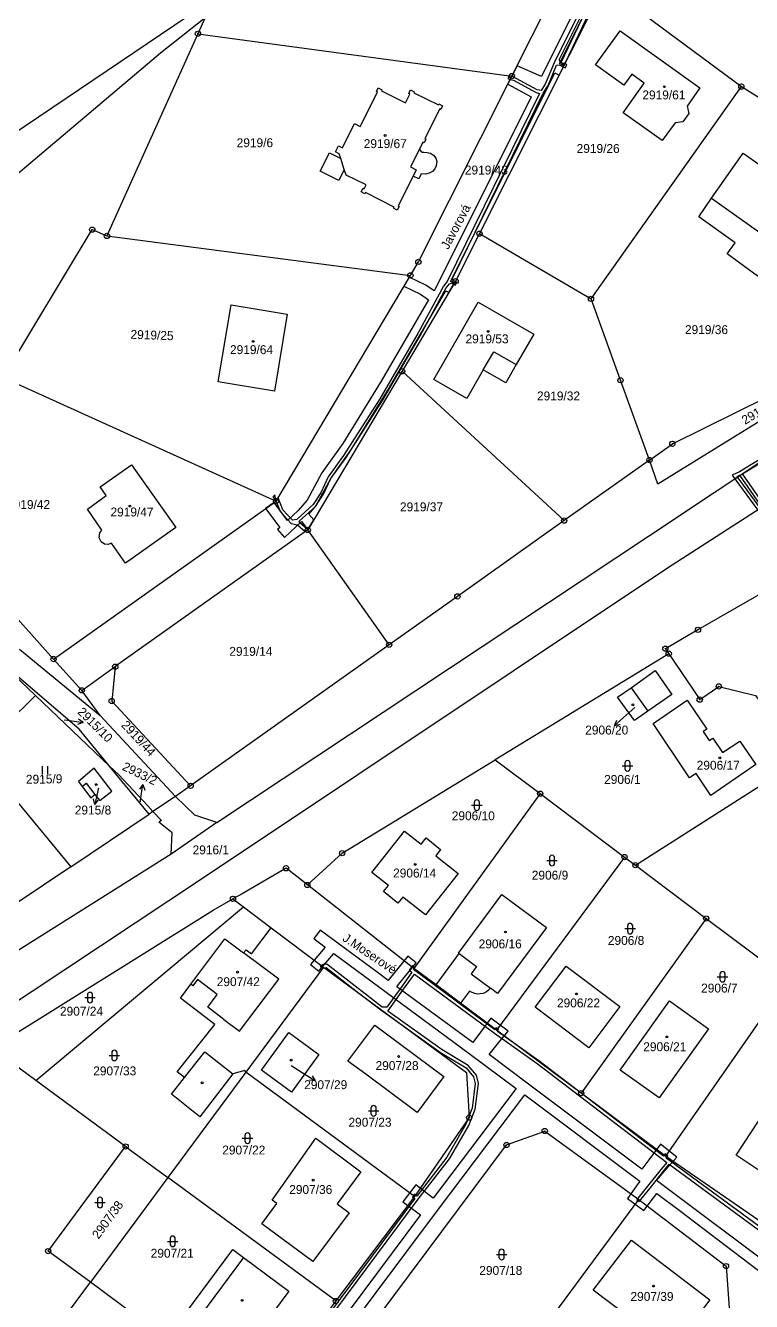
# Model space of a CAD drawing. Extents: x -784124 to -780570, y -980818 to -976926.
# Drawn here: x -783060.5 to -782922, y -978603 to -978359.6 of the extents above; entities that cross this region are included whole.
import ezdxf
from ezdxf.enums import TextEntityAlignment as Align

# ---------------------------------------------------------------- set-up
doc = ezdxf.new("R2010")
doc.units = 0
doc.header["$LTSCALE"] = 3.138375
doc.header["$MEASUREMENT"] = 0
doc.linetypes.add('0_051C', pattern=[0])
doc.linetypes.add('2_6_59_2', pattern=[0])
for name, color, linetype in [('1', 7, 'CONTINUOUS'), ('1008', 1, 'CONTINUOUS'), ('1029', 1, 'CONTINUOUS'), ('105', 1, 'CONTINUOUS'), ('18', 1, 'CONTINUOUS'), ('21800', 1, 'CONTINUOUS'), ('21900', 1, 'CONTINUOUS'), ('23700', 1, 'CONTINUOUS'), ('306', 1, 'CONTINUOUS'), ('316', 1, 'CONTINUOUS'), ('402', 1, 'CONTINUOUS'), ('404', 1, 'CONTINUOUS'), ('60502', 1, 'CONTINUOUS')]:
    doc.layers.add(name, color=color, linetype=linetype)

# ---------------------------------------------------------------- blocks, each defined once
blk = doc.blocks.new('4_02$0')
at = {"layer": '404', "color": 255, "linetype": 'Continuous'}
blk.add_circle((-0.01, 0), 0.175, dxfattribs=at)
blk = doc.blocks.new('1029$1')
at = {"layer": '1029', "color": 6, "linetype": 'Continuous'}
for p, q in [((0, 3), (-0.5, 2)), ((0, 0), (0, 3)), ((0, 3), (0.5, 2))]:
    blk.add_line(p, q, dxfattribs=at)
blk = doc.blocks.new('3_16$5')
at = {"layer": '316', "color": 255, "linetype": 'Continuous'}
for p, q in [((-1, 1), (1, 1)), ((-0.5, 1.5), (-0.5, 0.5)), ((0.5, 0.5), (0.5, 1.5))]:
    blk.add_line(p, q, dxfattribs=at)
for centre, start, end in [((0, 1.5), 0, 180), ((0, 0.5), 180, 359.9879)]:
    blk.add_arc(centre, 0.5, start, end, dxfattribs=at)
blk = doc.blocks.new('3_06$4')
at = {"layer": '306', "color": 255, "linetype": 'Continuous'}
for p, q in [((-0.51, 0), (-0.51, 1.5)), ((0.49, 0), (0.49, 1.5))]:
    blk.add_line(p, q, dxfattribs=at)
blk = doc.blocks.new('$17')
at = {"layer": '1', "color": 254, "linetype": 'Continuous'}
for points in [[(0.955, 73.475), (-6.735, 68.785), (-8.095, 68.135), (-0.405, 57.685)], [(-1.105, -76.545), (-20.735, -62.125), (-20.415, -61.735), (-20.875, -61.355), (-21.215, -61.765), (-45.005, -43.585), (-52.925, -37.995), (-52.695, -37.635), (-53.205, -37.315), (-53.405, -37.645), (-68.925, -26.165), (-68.665, -25.805), (-69.155, -25.455), (-69.745, -26.305), (-69.245, -26.675), (-71.185, -29.385), (-74.055, -33.365), (-74.905, -33.335), (-76.985, -31.725), (-85.455, -25.155), (-86.215, -25.215), (-86.755, -25.525), (-86.265, -25.935), (-85.635, -25.775), (-80.505, -29.755), (-75.205, -33.865), (-63.815, -41.975), (-58.885, -44.925), (-57.485, -46.625), (-57.155, -47.935), (-57.745, -52.635), (-58.945, -55.645), (-62.565, -61.945), (-68.325, -69.395), (-68.765, -69.045), (-69.135, -69.515), (-68.685, -69.875), (-98.135, -109.425)], [(1.465, 57.495), (-6.165, 68.435), (1.275, 72.975)], [(-97.825, -110.005), (-68.035, -70.005), (-62.065, -62.285), (-58.405, -55.905), (-57.165, -52.795), (-56.555, -47.895), (-56.945, -46.345), (-58.485, -44.465), (-63.495, -41.475), (-73.835, -34.105), (-73.525, -33.665), (-70.665, -29.685), (-68.755, -27.035), (-53.505, -38.315), (-45.365, -44.065), (-20.615, -62.975), (-21.675, -64.285), (-24.265, -67.505), (-26.305, -70.035), (-25.835, -70.405), (-23.785, -67.865), (-21.205, -64.655), (-20.125, -63.315), (-1.205, -77.225)]]:
    blk.add_lwpolyline(points, dxfattribs=at)
blk.add_lwpolyline([(-6.695, 68.145), (0.375, 58.005), (-0.025, 58.165), (-7.175, 67.915), (-6.695, 68.145)], close=True, dxfattribs=at)
blk = doc.blocks.new('1_05$19')
at = {"layer": '105', "color": 3, "linetype": 'Continuous'}
for radius in [0.5, 0.0303]:
    blk.add_circle((0, 0), radius, dxfattribs=at)

msp = doc.modelspace()

# ---------------------------------------------------------------- linework, layer by layer
at = {"layer": '1029', "color": 255, "linetype": 'Continuous'}
for p, q in [((-782944.26, -978489.67), (-782945.87, -978491.12)), ((-783053.14, -978492.02), (-783052.5, -978492.11)), ((-783046.63, -978505.06), (-783046.67, -978505.22)), ((-783038.62, -978507.69), (-783038.57, -978507.32)), ((-783009.85, -978557.96), (-783007.75, -978559.28))]:
    msp.add_line(p, q, dxfattribs=at)
at = {"layer": '21800', "color": 255, "linetype": 'Continuous'}
for p, q in [((-782941.64, -978456.98), (-782812.59, -978371.22)), ((-782937.99, -978463.05), (-782807.48, -978378.7)), ((-782999.69, -978387), (-783000.35, -978384.95)), ((-782985.34, -978383.16), (-782987.03, -978386.54)), ((-782987.03, -978386.54), (-782985.97, -978387.07)), ((-782985.97, -978387.07), (-782986.57, -978388.27)), ((-782929.63, -978392.5), (-782917.53, -978401.06)), ((-782973.17, -978425.24), (-782971.17, -978421.78)), ((-782971.17, -978421.78), (-782966.87, -978424.24)), ((-783024, -978511.61), (-782941.64, -978456.98)), ((-783026.6, -978522.1), (-782937.99, -978463.05)), ((-782944.94, -978485.89), (-782941.77, -978490.38)), ((-783049.75, -978504.74), (-783048.97, -978504.13)), ((-783048.97, -978504.13), (-783047.34, -978506.26)), ((-783028.22, -978510.18), (-783031.9, -978506.64)), ((-783032.55, -978513.57), (-783035.1, -978511.53)), ((-783024, -978511.61), (-783032.73, -978517.62)), ((-783024, -978511.61), (-783028.22, -978510.18)), ((-783032.73, -978517.62), (-783032.55, -978513.57)), ((-783032.73, -978517.62), (-783071.22, -978541.82)), ((-783066.65, -978548.63), (-783026.6, -978522.1)), ((-783012.22, -978541.52), (-783018.93, -978536.47)), ((-782977.76, -978536.63), (-782974.45, -978539.08)), ((-782974.45, -978539.08), (-782975.48, -978540.48)), ((-782975.48, -978540.48), (-782971.78, -978543.2)), ((-783028.61, -978542.79), (-783029, -978542.48)), ((-783027.69, -978541.59), (-783028.61, -978542.79)), ((-783023.94, -978544.42), (-783027.69, -978541.59)), ((-783019.68, -978551.39), (-783012.22, -978541.52)), ((-783025.74, -978546.86), (-783023.94, -978544.42)), ((-783022.66, -978549.18), (-783025.74, -978546.86)), ((-783022.66, -978549.18), (-783019.68, -978551.39)), ((-783030.18, -978560.26), (-783026.33, -978555.37)), ((-783026.33, -978555.37), (-783020.99, -978559.58)), ((-783018.93, -978594.6), (-783027.17, -978605.67))]:
    msp.add_line(p, q, dxfattribs=at)
msp.add_lwpolyline([(-783036.22, -978509.53), (-783034.61, -978511.25), (-783035.1, -978511.53)], dxfattribs=at)
at = {"layer": '21900', "color": 3, "linetype": 'Continuous'}
for p, q in [((-782967.72, -978369.2), (-782957.77, -978349.42)), ((-782950.06, -978351.81), (-782973.89, -978399.26)), ((-782950.06, -978351.81), (-782923.91, -978371.21)), ((-783026.24, -978358.05), (-783027.63, -978361.13)), ((-783027.63, -978361.13), (-783045, -978399.7)), ((-783027.63, -978361.13), (-782967.72, -978369.2)), ((-782952.6, -978411.7), (-782923.91, -978371.21)), ((-782923.91, -978371.21), (-782911.93, -978378.72)), ((-783045, -978399.7), (-782987.08, -978407.22)), ((-782973.89, -978399.26), (-782952.6, -978411.7)), ((-783012.71, -978450.28), (-782987.08, -978407.22)), ((-782894.61, -978419.11), (-782939.84, -978447.06)), ((-783064.8, -978426.7), (-783012.71, -978450.28)), ((-782988.67, -978425.52), (-783006.67, -978455.79)), ((-782988.67, -978425.52), (-782957.74, -978454.01)), ((-782941.44, -978442.45), (-782957.74, -978454.01)), ((-782939.84, -978447.06), (-782941.44, -978442.45)), ((-783055.19, -978480.43), (-783012.71, -978450.28)), ((-783006.67, -978455.79), (-783043.41, -978481.87)), ((-782991.12, -978477.7), (-783006.67, -978455.79)), ((-782991.12, -978477.7), (-783029.02, -978504.6)), ((-783061.66, -978478.54), (-783046.28, -978491.21)), ((-782937.77, -978479.4), (-782970.91, -978499.63)), ((-783065.88, -978480.52), (-783058.63, -978487.41)), ((-783049.8, -978486.4), (-783055.19, -978480.43)), ((-783049.8, -978486.4), (-783043.41, -978481.87)), ((-783043.41, -978481.87), (-783044.09, -978488.43)), ((-783044.49, -978500.84), (-783058.63, -978487.41)), ((-783046.28, -978491.21), (-783049.8, -978486.4)), ((-783044.09, -978488.43), (-783029.02, -978504.6)), ((-783031.9, -978506.64), (-783046.28, -978491.21)), ((-782970.91, -978499.63), (-782962.31, -978506.1)), ((-782944.12, -978519.76), (-782912.37, -978499.49)), ((-783036.97, -978510.03), (-783044.49, -978500.84)), ((-783029.02, -978504.6), (-783031.9, -978506.64)), ((-783063.27, -978506.24), (-783051.88, -978520.04)), ((-783031.9, -978506.64), (-783036.22, -978509.53)), ((-782962.31, -978506.1), (-782986.45, -978539.44)), ((-782962.31, -978506.1), (-782946.2, -978518.2)), ((-783036.22, -978509.53), (-783036.97, -978510.03)), ((-783051.88, -978520.04), (-783036.97, -978510.03)), ((-782946.2, -978518.2), (-782970.62, -978551.21)), ((-782946.2, -978518.2), (-782944.12, -978519.76)), ((-783051.88, -978520.04), (-783062.32, -978527.05)), ((-782944.12, -978519.76), (-782930.61, -978529.91)), ((-782986.45, -978539.44), (-783006.75, -978523.53)), ((-783020.94, -978526.17), (-783018.94, -978527.68)), ((-783058.57, -978560.83), (-783018.94, -978527.68)), ((-783018.94, -978527.68), (-783013.64, -978531.68)), ((-782930.61, -978529.91), (-782954.48, -978563.24)), ((-782930.61, -978529.91), (-782915.02, -978541.63)), ((-783013.64, -978531.68), (-783003.67, -978539.2)), ((-783003.67, -978539.2), (-783018.52, -978559.26)), ((-782982.18, -978542.61), (-782986.45, -978539.44)), ((-782977.5, -978546.1), (-782982.18, -978542.61)), ((-782915.02, -978541.63), (-782938.36, -978575.27)), ((-782975.77, -978543.79), (-782977.5, -978546.1)), ((-782970.62, -978551.21), (-782977.5, -978546.1)), ((-782954.48, -978563.24), (-782970.62, -978551.21)), ((-783058.57, -978560.83), (-783066.98, -978554.65)), ((-783018.52, -978559.26), (-783033.37, -978579.33)), ((-782986.27, -978582.96), (-783018.52, -978559.26)), ((-783041.43, -978573.41), (-783058.57, -978560.83)), ((-782938.36, -978575.27), (-782954.48, -978563.24)), ((-783041.43, -978573.41), (-783033.37, -978579.33)), ((-783033.37, -978579.33), (-783048.16, -978599.31)), ((-783001.3, -978602.9), (-783033.37, -978579.33)), ((-782986.27, -978582.96), (-783001.3, -978602.9)), ((-782975.25, -978626.38), (-782943.46, -978583.55)), ((-783063.03, -978619.41), (-783048.16, -978599.31)), ((-783016.28, -978622.91), (-783048.16, -978599.31)), ((-783001.3, -978602.9), (-783016.28, -978622.91))]:
    msp.add_line(p, q, dxfattribs=at)
for points in [[(-783108.11, -978428.63), (-783074.03, -978397.9), (-783034.77, -978364.74), (-783026.24, -978358.05)], [(-782939.05, -978381.5), (-782946.44, -978376.22), (-782942.44, -978370.56), (-782944.82, -978368.86), (-782946.35, -978370.94), (-782951.72, -978367.07), (-782947.05, -978360.56), (-782931.85, -978371.44), (-782934.25, -978374.91), (-782933.9, -978376.31), (-782935.08, -978377.94), (-782936.51, -978378.13), (-782939.05, -978381.5)], [(-782987.08, -978407.22), (-782985.55, -978404.65), (-782967.72, -978369.2)], [(-782999.33, -978388.09), (-782999.69, -978387), (-783000.76, -978389.14), (-783004.27, -978387.37), (-783002.51, -978383.84), (-783000.35, -978384.95), (-783000.66, -978384.01), (-783001.35, -978383.65), (-783000.83, -978382.54), (-783000.06, -978382.9), (-782997.74, -978378.25), (-782996.67, -978378.8), (-782993.37, -978372.25), (-782993.57, -978372.15), (-782993.22, -978371.45), (-782992.52, -978371.81), (-782992.62, -978372), (-782988.03, -978374.31), (-782987.2, -978372.63), (-782987.4, -978372.54), (-782987.05, -978371.83), (-782986.35, -978372.18), (-782986.45, -978372.38), (-782981.74, -978374.7), (-782981.65, -978374.5), (-782980.94, -978374.85), (-782981.29, -978375.55), (-782981.49, -978375.45), (-782984.33, -978381.13), (-782984.13, -978381.23), (-782984.48, -978381.93), (-782984.68, -978381.83), (-782985.34, -978383.16), (-782985.08, -978383.52), (-782984.86, -978383.69), (-782984.5, -978383.73), (-782983.86, -978383.76), (-782983.22, -978383.94), (-782982.64, -978384.3), (-782982.23, -978384.85), (-782982.04, -978385.52), (-782982.13, -978386.3), (-782982.44, -978386.91), (-782982.89, -978387.38), (-782983.48, -978387.74), (-782984.2, -978387.92), (-782985.02, -978387.87), (-782985.49, -978388.8), (-782986.57, -978388.27), (-782989.44, -978393.96), (-782989.24, -978394.06), (-782989.59, -978394.76), (-782990.29, -978394.4), (-782990.19, -978394.21), (-782995.66, -978391.44), (-782995.76, -978391.64), (-782996.46, -978391.29), (-782996.11, -978390.59), (-782995.91, -978390.69), (-782995.54, -978389.95), (-782999.33, -978388.09)], [(-782900.6, -978409.94), (-782908.74, -978404.16), (-782914.16, -978411.82), (-782921.58, -978406.78), (-782926.59, -978403.1), (-782925.09, -978400.99), (-782932.03, -978396.07), (-782929.63, -978392.5), (-782923.55, -978383.88), (-782904.12, -978397.62)], [(-783064.8, -978426.7), (-783047.8, -978398.5), (-783045, -978399.7)], [(-782973.89, -978399.26), (-782978.45, -978408.34), (-782988.67, -978425.52)], [(-782941.44, -978442.45), (-782946.98, -978427.23), (-782952.6, -978411.7)], [(-783021.3, -978412.86), (-783010.57, -978414.64), (-783012.99, -978429.32), (-783023.74, -978427.54), (-783021.3, -978412.86)], [(-782974.13, -978412.33), (-782963.53, -978418.43), (-782966.87, -978424.24), (-782968.87, -978427.71), (-782973.17, -978425.24), (-782976.33, -978430.7), (-782982.61, -978427.08), (-782974.13, -978412.33)], [(-782941.44, -978442.45), (-782937.08, -978439.36), (-782894.98, -978418.54)], [(-783031.88, -978455.33), (-783041.46, -978462.11), (-783044.15, -978458.34), (-783044.79, -978458.58), (-783045.44, -978458.51), (-783046.13, -978458.05), (-783046.49, -978457.29), (-783046.34, -978456.33), (-783045.95, -978455.83), (-783048.74, -978451.8), (-783045.14, -978449.24), (-783046.28, -978447.57), (-783040.33, -978443.34), (-783031.88, -978455.33)], [(-783055.19, -978480.43), (-783066.3, -978468.1), (-783075, -978459.9), (-783081.8, -978454.9)], [(-782957.74, -978454.01), (-782978.11, -978468.47), (-782991.12, -978477.7)], [(-782910.28, -978462.25), (-782932.19, -978474.85), (-782938.41, -978478.45), (-782937.77, -978479.4)], [(-782937.77, -978479.4), (-782931.85, -978488.16), (-782928.22, -978485.64), (-782921.21, -978487.36), (-782912.37, -978499.49)], [(-783044.49, -978500.84), (-783050.28, -978493.78), (-783065.88, -978480.52)], [(-782941.77, -978490.38), (-782944.31, -978492.18), (-782947.52, -978487.71), (-782944.94, -978485.89), (-782940.37, -978482.64), (-782937.16, -978487.17), (-782941.77, -978490.38)], [(-783058.63, -978487.41), (-783069.78, -978498.34), (-783063.27, -978506.24)], [(-782930.02, -978495.95), (-782929.35, -978495.54), (-782927.5, -978498.27), (-782924.2, -978496.07), (-782921.14, -978500.57), (-782929.74, -978506.43), (-782932.54, -978502.24), (-782933.8, -978503.08), (-782940.77, -978492.73), (-782934.22, -978488.27), (-782930.51, -978493.83), (-782931.2, -978494.23), (-782930.02, -978495.95)], [(-783006.75, -978523.53), (-783000.11, -978517.46), (-782970.91, -978499.63)], [(-783049.75, -978504.74), (-783048.09, -978506.92), (-783047.34, -978506.26), (-783046.35, -978507.4), (-783044.09, -978505.62), (-783047.42, -978501.23), (-783050.46, -978503.8), (-783049.75, -978504.74)], [(-783044.49, -978500.84), (-783042.72, -978502.53), (-783037.21, -978508.46), (-783036.22, -978509.53)], [(-782994.41, -978521.15), (-782988.19, -978513.29), (-782985.04, -978515.75), (-782984.09, -978514.56), (-782981.31, -978516.76), (-782982.25, -978517.95), (-782977.98, -978521.35), (-782984.21, -978529.22), (-782988.52, -978525.83), (-782989.46, -978527.01), (-782992.23, -978524.8), (-782991.28, -978523.62), (-782994.41, -978521.15)], [(-783006.75, -978523.53), (-783010.82, -978520.34), (-783019.2, -978525.19), (-783020.94, -978526.17)], [(-783066.98, -978554.65), (-783024.72, -978528.31), (-783020.94, -978526.17)], [(-782982.18, -978542.61), (-782977.76, -978536.63), (-782977.9, -978536.53), (-782969.63, -978525.36), (-782961.13, -978531.64), (-782970.43, -978544.23), (-782971.78, -978543.2)], [(-783018.52, -978559.26), (-783018.7, -978558.9), (-783020.99, -978559.58), (-783027.28, -978567.74), (-783032.69, -978563.45), (-783030.18, -978560.26), (-783031.57, -978559.16), (-783024.39, -978550.12), (-783030.97, -978545.15), (-783029, -978542.48), (-783022.49, -978533.8), (-783018.93, -978536.47), (-783018.43, -978535.9), (-783017.43, -978536.66), (-783013.64, -978531.68)], [(-783003.67, -978539.2), (-782976.36, -978559.28), (-782975.85, -978567.91), (-782986.27, -978582.96)], [(-782957.33, -978538.99), (-782947.1, -978546.71), (-782953.02, -978554.57), (-782963.24, -978546.83), (-782957.33, -978538.99)], [(-782971.78, -978543.2), (-782972.144, -978543.595), (-782972.575, -978543.916), (-782973.059, -978544.152), (-782973.208, -978544.204), (-782973.733, -978544.317), (-782974.271, -978544.331), (-782974.801, -978544.246), (-782975.307, -978544.063), (-782975.77, -978543.79)], [(-782937.61, -978545.64), (-782930.18, -978550.97), (-782939.61, -978564.15), (-782947.05, -978558.85), (-782937.61, -978545.64)], [(-782997.47, -978555.1), (-782993.88, -978550.26), (-782980.72, -978560.04), (-782985.8, -978566.91), (-782995.57, -978559.62), (-782999.03, -978557.12), (-782997.47, -978555.1)], [(-783010.25, -978551.69), (-783004.53, -978555.88), (-783009.76, -978563.04), (-783015.5, -978558.85), (-783010.25, -978551.69)], [(-782898.45, -978554.08), (-782899.23, -978559.16), (-782904.02, -978570.54), (-782907.81, -978578.96), (-782913.6, -978586.76), (-782920.56, -978587.56), (-782938.36, -978575.27)], [(-782916.29, -978580.77), (-782924.91, -978575.1), (-782917.58, -978563.95), (-782908.95, -978569.63), (-782912.6, -978575.17), (-782913.02, -978574.89), (-782913.93, -978576.27), (-782913.49, -978576.53), (-782916.29, -978580.77)], [(-783015.41, -978588.15), (-783012.57, -978584.33), (-783013.49, -978583.65), (-783005.1, -978571.83), (-782996.51, -978578.25), (-783001.05, -978584.34), (-782998.74, -978586.06), (-783005.7, -978595.36), (-783015.41, -978588.15)], [(-782996.39, -978610.2), (-782968.73, -978573.13), (-782961.44, -978570.47), (-782943.46, -978583.55)], [(-783048.16, -978599.31), (-783056.22, -978593.38), (-783041.43, -978573.41)], [(-782943.46, -978583.55), (-782926.83, -978596.24), (-782926.15, -978605.09), (-782954.08, -978642.58)], [(-782944.87, -978591.28), (-782929.93, -978602.69), (-782941.13, -978617.38), (-782946.55, -978613.28), (-782942.6, -978608.11), (-782952.17, -978600.86), (-782944.87, -978591.28)], [(-783020.89, -978615.33), (-783026.92, -978610.84), (-783031.6, -978607.37), (-783020.98, -978593.09), (-783018.93, -978594.6), (-783010.25, -978601.05), (-783020.89, -978615.33)]]:
    msp.add_lwpolyline(points, dxfattribs=at)
at = {"layer": '23700', "color": 255, "linetype": '0_051C'}
for points in [[(-782941.5, -978328.08), (-782962.07, -978369.31), (-782966.73, -978367.23), (-782967.72, -978369.2), (-782968.49, -978370.73), (-782964.03, -978373.13), (-782971.72, -978388.61), (-782982.55, -978410.16), (-782984.1, -978409.09), (-782987.3, -978407.58), (-782988.3, -978409.28), (-782985.12, -978410.83), (-782983.61, -978411.87), (-782992.67, -978427.42), (-782999.95, -978439.29), (-783003.98, -978444.88), (-783006.8, -978450.1), (-783008.53, -978452.07), (-783010.56, -978453.96), (-783013.11, -978450.56), (-783014.74, -978451.72), (-783012.03, -978455.33), (-783012.47, -978455.73), (-783011.11, -978457.21), (-783011.11, -978457.21), (-783007.89, -978454.21), (-783006.67, -978455.79), (-783005.53, -978453.87), (-783006.48, -978452.77), (-783005.17, -978451.32), (-783002.28, -978445.97), (-782998.29, -978440.39), (-782991.04, -978428.59), (-782980.32, -978410.2), (-782979.75, -978410.52), (-782978.72, -978408.8), (-782979.43, -978408.41), (-782969.94, -978389.51), (-782959.53, -978368.59), (-782958.71, -978369.04), (-782957.81, -978367.25), (-782958.6, -978366.82), (-782938.97, -978327.49)], [(-782941.43, -978330.14), (-782959.65, -978366.69), (-782961.35, -978370.72), (-782962.14, -978371.97), (-782962.88, -978371.8), (-782967.72, -978369.2), (-782968.06, -978369.87), (-782967.37, -978370.01), (-782963.1, -978372.36), (-782962.44, -978372.52), (-782980.07, -978408.42), (-782980.74, -978409.28), (-782985.68, -978418.31), (-782992.93, -978430.75), (-782999.84, -978441.62), (-783002.8, -978445.67), (-783004.19, -978448.7), (-783005.63, -978450.92), (-783008.78, -978453.77), (-783009.6, -978453.92), (-783011.44, -978451.95), (-783012.33, -978449.64), (-783012.71, -978450.28), (-783011.94, -978452.29), (-783009.82, -978454.58), (-783008.65, -978454.82), (-783007.14, -978456.12), (-783006.67, -978455.79), (-783008.24, -978454.38), (-783008.3, -978454.15), (-783005.17, -978451.32), (-783003.67, -978448.98), (-783002.28, -978445.97), (-782999.34, -978441.96), (-782992.41, -978431.07), (-782985.16, -978418.61), (-782980.24, -978409.62), (-782979.64, -978408.85), (-782979.22, -978408.73), (-782978.81, -978408.95), (-782978.51, -978408.44), (-782978.93, -978408.21), (-782979.04, -978407.82), (-782961.74, -978372.46), (-782960.81, -978371), (-782959.17, -978367.1), (-782958.69, -978367.06), (-782957.91, -978367.43), (-782957.6, -978366.83), (-782957.89, -978366.82), (-782958.4, -978366.53), (-782958.65, -978366.07), (-782940.83, -978330.3)], [(-782916.47, -978597.6), (-782940.13, -978579.88), (-782938.66, -978578.22), (-782936.22, -978575.45), (-782939.35, -978572.97), (-782941.57, -978575.95), (-782942.93, -978577.77), (-782964.79, -978561.31), (-782972.05, -978555.88), (-782970.23, -978553.62), (-782968.39, -978551.42), (-782971.73, -978548.95), (-782973.7, -978551.61), (-782975.16, -978553.59), (-782989.64, -978542.94), (-782989.32, -978542.54), (-782986, -978538.4), (-782987.59, -978537.13), (-782991.11, -978541.5), (-782991.29, -978541.73), (-782993.4, -978540.17), (-783004.27, -978532.12), (-783005.18, -978533.33), (-783005.51, -978533.76), (-783003.33, -978535.41), (-783006.15, -978538.71), (-783004.54, -978539.96), (-783004.34, -978539.73), (-783001.7, -978536.63), (-783001.7, -978536.63), (-782991.72, -978543.97), (-782975.89, -978555.66), (-782966.86, -978562.33), (-782982.75, -978583.31), (-782986.06, -978580.74), (-782988.51, -978583.95), (-782985.12, -978586.47), (-783012.6, -978623.23)], [(-783011.54, -978625.27), (-782981.73, -978585.37), (-782965.21, -978563.57), (-782943.31, -978580.06), (-782945.64, -978583.33), (-782942.51, -978585.66), (-782940.01, -978582.37), (-782935.8, -978585.57), (-782917.71, -978599.28)]]:
    msp.add_lwpolyline(points, dxfattribs=at)
for points in [[(-782955.17, -978344.4), (-782955.55, -978345.12), (-782950.33, -978349.68), (-782950.76, -978351.06), (-782953.14, -978355.71), (-782958.31, -978366.52), (-782958.12, -978366.92), (-782957.77, -978367.15), (-782957.42, -978366.46), (-782952.43, -978356.07), (-782950, -978351.3), (-782949.41, -978349.42), (-782955.17, -978344.4)], [(-782957.6, -978366.83), (-782957.91, -978367.43), (-782957.52, -978367.62), (-782957.21, -978367.03), (-782957.6, -978366.83)], [(-782968.06, -978369.87), (-782967.72, -978369.2), (-782968.22, -978369.13), (-782968.48, -978369.66), (-782968.06, -978369.87)], [(-782978.51, -978408.44), (-782978.81, -978408.95), (-782978.53, -978409.11), (-782978.24, -978408.58), (-782978.51, -978408.44)], [(-783012.71, -978450.28), (-783012.94, -978449.08), (-783013.35, -978449.52), (-783012.71, -978450.28)]]:
    msp.add_lwpolyline(points, close=True, dxfattribs=at)
at = {"layer": '60502', "color": 255, "linetype": '2_6_59_2'}
msp.add_line((-783010.19, -978344.72), (-783213.25, -978481.64), dxfattribs=at)

# ---------------------------------------------------------------- block references
at = {"layer": '1029', "color": 0, "linetype": 'ByBlock'}
for p, rotation in [((-783052.5, -978492.11), 262), ((-782945.87, -978491.12), 132), ((-783038.57, -978507.32), 351.9999999999999), ((-783046.67, -978505.22), 168), ((-783007.75, -978559.28), 238)]:
    msp.add_blockref('1029$1', p, dxfattribs=dict(at, rotation=rotation))
at = {"layer": '105', "color": 0, "linetype": 'ByBlock'}
for p in [(-783027.63, -978361.13), (-782967.72, -978369.2), (-782923.91, -978371.21), (-783047.8, -978398.5), (-783045, -978399.7), (-782973.89, -978399.26), (-782985.55, -978404.65), (-782987.08, -978407.22), (-782978.45, -978408.34), (-782952.6, -978411.7), (-782988.67, -978425.52), (-782946.98, -978427.23), (-782937.08, -978439.36), (-782941.44, -978442.45), (-783012.71, -978450.28), (-782957.74, -978454.01), (-783006.67, -978455.79), (-782978.11, -978468.47), (-782932.19, -978474.85), (-782991.12, -978477.7), (-783055.19, -978480.43), (-782938.41, -978478.45), (-782937.77, -978479.4), (-783043.41, -978481.87), (-782928.22, -978485.64), (-783049.8, -978486.4), (-783044.09, -978488.43), (-782931.85, -978488.16), (-783029.02, -978504.6), (-782962.31, -978506.1), (-783000.11, -978517.46), (-782946.2, -978518.2), (-782944.12, -978519.76), (-783010.82, -978520.34), (-783006.75, -978523.53), (-783020.94, -978526.17), (-782930.61, -978529.91), (-782954.48, -978563.24), (-782975.85, -978567.91), (-782961.44, -978570.47), (-782968.73, -978573.13), (-783041.43, -978573.41), (-783056.22, -978593.38), (-782926.83, -978596.24), (-783001.3, -978602.9)]:
    msp.add_blockref('1_05$19', p, dxfattribs=at)
at = {"layer": '23700', "color": 0, "linetype": 'ByBlock'}
msp.add_blockref('$17', (-782917.545, -978513.495), dxfattribs=at)
at = {"layer": '306', "color": 0, "linetype": 'ByBlock'}
msp.add_blockref('3_06$4', (-783056.77, -978502.39), dxfattribs=at)
at = {"layer": '316', "color": 0, "linetype": 'ByBlock'}
for p in [(-782945.64, -978501.8), (-782974.4, -978509.3), (-782960.05, -978519.87), (-782945.14, -978532.86), (-782927.5, -978542.03), (-783048.24, -978546.02), (-783043.58, -978557.04), (-782994.1, -978567.61), (-783018.17, -978572.83), (-783046.32, -978585.12), (-783032.46, -978592.52), (-782969.67, -978595.02)]:
    msp.add_blockref('3_16$5', p, dxfattribs=at)
at = {"layer": '402', "color": 0, "linetype": 'ByBlock'}
msp.add_blockref('4_02$0', (-783026.8, -978561.28), dxfattribs=at)
at = {"layer": '404', "color": 0, "linetype": 'ByBlock'}
for p in [(-782938.6, -978371.23), (-782991.88, -978380.54), (-782972.21, -978417.91), (-783017.07, -978419.82), (-783040.62, -978451.23), (-782944.59, -978489.17), (-782927.99, -978499.26), (-783047.03, -978504.38), (-782986.14, -978519.6), (-782968.93, -978532.5), (-783020.05, -978540.15), (-782955.38, -978544.32), (-782938.12, -978552.52), (-783009.85, -978556.95), (-782989.31, -978556.26), (-783005.61, -978579.86), (-782940.68, -978600.05), (-783019.17, -978602.78)]:
    msp.add_blockref('4_02$0', p, dxfattribs=at)

# ---------------------------------------------------------------- texts
at = {"layer": '1008', "color": 255, "linetype": 'Continuous'}
for s, rotation, p in [('Javorová', 62, (-782977.24, -978398.56)), ('J.Moserové', 326, (-782995.59, -978537.76))]:
    msp.add_text(s, height=1.7, rotation=rotation, dxfattribs=at).set_placement(p, align=Align.BOTTOM_CENTER)
at = {"layer": '18', "color": 255, "linetype": 'Continuous'}
for s, p in [('2919/61', (-782938.69, -978374.16)), ('2919/67', (-782991.88, -978383.45)), ('2919/43', (-782972.57, -978388.49)), ('2919/36', (-782930.56, -978418.94)), ('2919/53', (-782972.45, -978420.7)), ('2919/64', (-783017.4, -978422.76)), ('2919/32', (-782958.81, -978431.59)), ('2919/42', (-783059.96, -978452.3)), ('2919/37', (-782984.96, -978452.75)), ('2919/47', (-783040.22, -978453.73)), ('2906/20', (-782949.6, -978495.33)), ('2906/17', (-782928.32, -978502.05)), ('2906/1', (-782946.62, -978504.76)), ('2915/8', (-783047.66, -978510.59)), ('2906/10', (-782975.07, -978511.69)), ('2906/14', (-782986.27, -978522.61)), ('2906/9', (-782960.43, -978523.02)), ('2906/8', (-782945.91, -978535.47)), ('2907/42', (-783019.93, -978543.34)), ('2906/7', (-782928.11, -978544.56)), ('2906/22', (-782954.99, -978547.39)), ('2907/24', (-783049.86, -978548.97)), ('2906/21', (-782938.52, -978555.75)), ('2907/33', (-783043.51, -978560.36)), ('2907/28', (-782989.62, -978559.35)), ('2907/29', (-783003.24, -978562.99)), ('2907/23', (-782994.79, -978570.16)), ('2907/22', (-783018.88, -978575.46)), ('2907/36', (-783006.1, -978582.99)), ('2907/21', (-783032.54, -978595.15)), ('2907/18', (-782969.82, -978598.43)), ('2907/39', (-782940.96, -978603.39))]:
    msp.add_text(s, height=1.7, dxfattribs=at).set_placement(p, align=Align.BOTTOM_CENTER)
for s, p in [('2919/6', (-783020.24, -978383.28)), ('2919/26', (-782955.35, -978384.38)), ('2919/14', (-783021.64, -978480.32)), ('2916/1', (-783028.65, -978518.19))]:
    msp.add_text(s, height=1.7, dxfattribs=at).set_placement(p, align=Align.BOTTOM_LEFT)
for s, rotation, p in [('2919/25', 358, (-783040.54, -978419.82)), ('2933/2', 334, (-783042.45, -978501.96)), ('2915/9', 1, (-783060.44, -978504.74))]:
    msp.add_text(s, height=1.7, rotation=rotation, dxfattribs=at).set_placement(p, align=Align.BOTTOM_LEFT)
msp.add_text('2916/9', height=1.7, rotation=31, dxfattribs=at).set_placement((-782920.65, -978433.23), align=Align.MIDDLE_CENTER)
msp.add_text('2915/10', height=1.7, rotation=315, dxfattribs=at).set_placement((-783049.54, -978489.45), align=Align.TOP_LEFT)
for s, rotation, p in [('2919/44', 313, (-783039.96, -978496.49)), ('2907/38', 54, (-783043.78, -978588.18))]:
    msp.add_text(s, height=1.7, rotation=rotation, dxfattribs=at).set_placement(p, align=Align.BOTTOM_CENTER)
msp.add_text('2906/16', height=1.7, dxfattribs=at).set_placement((-782969.94, -978534.77), align=Align.MIDDLE_CENTER)

doc.saveas('drawing.dxf')
